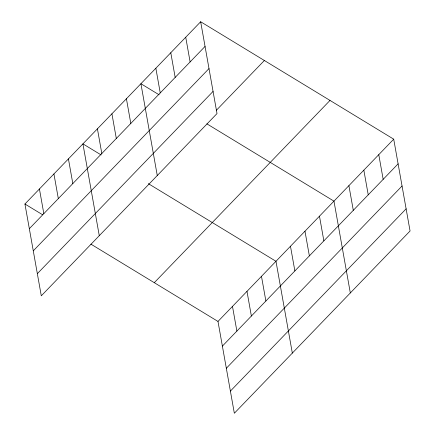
<?xml version="1.0" encoding="UTF-8"?>
<svg xmlns="http://www.w3.org/2000/svg" width="435" height="435" viewBox="0 0 435 435"><rect width="100%" height="100%" fill="white"/><g stroke="black" fill="none" stroke-linecap="round" stroke-linejoin="round"><path stroke-width="0.65" d="M200.66 21.75L217.011 113.568L41.287 295.827L24.936 204.01L200.66 21.75L393.713 139.173L410.064 230.99L234.34 413.25L217.989 321.432L90.904 244.138M29.33 228.69L205.054 46.425M33.277 250.843L209.001 68.583M37.345 273.669L213.063 91.41M216.287 110.365L264.366 60.498M154.278 282.685L330.002 100.425M217.989 321.432L393.713 139.173M222.383 346.113L398.107 163.854M226.33 368.266L402.054 186.006M230.398 391.092L406.121 208.833M159.112 94.792L140.913 83.721L157.269 175.533M206.881 123.844L333.966 201.144L350.322 292.956M101.127 154.936L82.922 143.865L99.278 235.678M148.33 183.646L275.975 261.288L292.331 353.106M24.936 204.01L42.57 214.738M378.776 154.664L383.17 179.345M363.839 170.161L368.233 194.836M348.903 185.653L353.296 210.328M319.469 216.179L323.863 240.859M304.973 231.213L309.367 255.894M290.471 246.253L294.87 270.929M261.478 276.323L265.877 301.004M246.982 291.363L251.376 316.038M185.723 37.241L190.117 61.922M232.486 306.398L236.879 331.078M170.786 52.733L175.18 77.414M155.85 68.224L160.243 92.905M126.416 98.756L130.81 123.431M111.92 113.791L116.314 138.471M97.418 128.831L101.817 153.506M68.425 158.9L72.824 183.581M53.929 173.935L58.323 198.616M39.433 188.975L43.826 213.65"/></g></svg>
